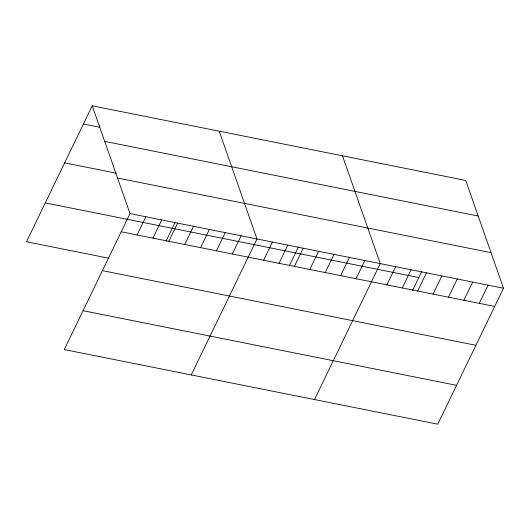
<?xml version="1.0" encoding="UTF-8"?>
<svg xmlns="http://www.w3.org/2000/svg" width="530" height="530" viewBox="0 0 530 530"><rect width="100%" height="100%" fill="white"/><g stroke="black" fill="none" stroke-linecap="round" stroke-linejoin="round"><path stroke-width="0.79" d="M92.227 105.808L129.996 213.597L64.269 349.555L437.773 424.192L503.5 288.234L465.731 180.445L92.227 105.808L26.5 241.766L109.041 258.262M100.004 125.716L99.302 127.174L83.429 124M137.078 234.962L145.869 216.77M152.951 238.136L161.743 219.937M166.016 241.236L175.145 222.348M168.825 241.309L177.616 223.11M184.698 244.476L193.49 226.284M200.572 247.649L209.363 229.457M216.445 250.823L225.243 232.63M232.319 253.996L241.117 235.804M191.264 374.929L256.99 238.97L219.215 131.182M263.602 260.243L272.394 242.051M279.005 263.324L287.803 245.132M289.274 265.868L298.403 246.98M294.415 266.404L303.206 248.212M309.818 269.485L318.616 251.286M325.228 272.559L334.026 254.367M340.638 275.64L349.429 257.447M356.041 278.72L364.839 260.522M314.522 399.56L380.242 263.602L342.473 155.813M386.854 284.875L395.652 266.683M402.263 287.956L411.055 269.763M412.525 290.493L421.655 271.612M417.667 291.036L426.464 272.837M433.076 294.11L441.874 275.918M448.486 297.191L457.277 278.999M463.889 300.272L472.687 282.079M479.299 303.352L488.09 285.153M104.688 141.377L478.192 216.015M64.64 162.862L116.236 173.171M117.534 178.027L491.038 252.664M129.996 213.597L503.5 288.234M45.288 202.904L418.793 277.541M121.204 231.789L494.702 306.426M102.416 270.651L475.92 345.288M83.058 310.693L456.562 385.33"/></g></svg>
